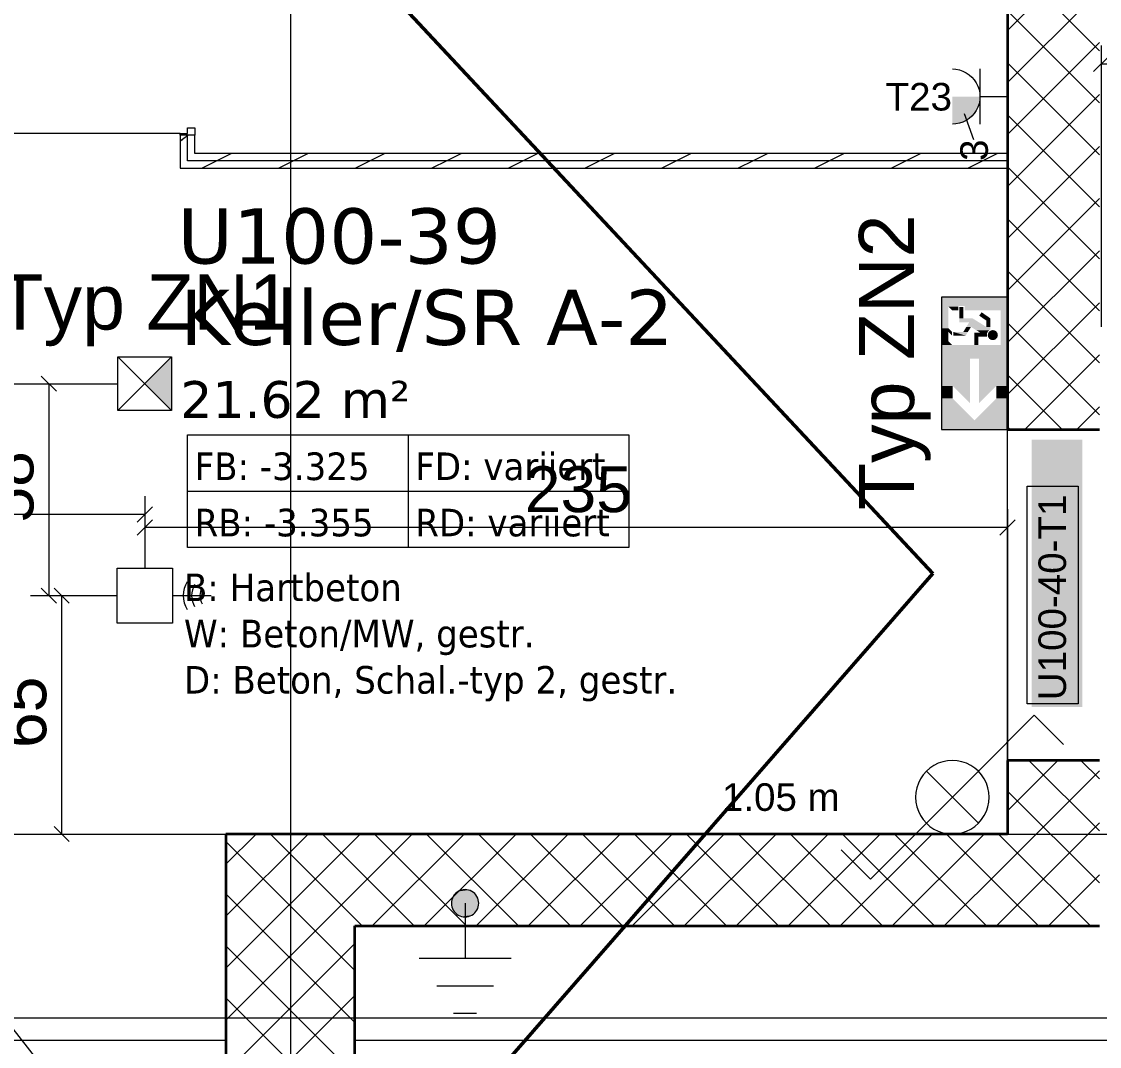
# Model space of a CAD drawing. Extents: x -1132 to 613, y -179 to 712.
# Drawn here: x -910 to -851.4, y 391 to 446.8 of the extents above; entities that cross this region are included whole.
import ezdxf
from ezdxf.lldxf.tags import DXFTag

# ---------------------------------------------------------------- set-up
doc = ezdxf.new("R2010")
doc.units = 0
doc.layers.get('0').update_dxf_attribs({"lineweight": 13})
for name, color, linetype, lineweight in [('A-AREA-____-IDEN', 7, 'Continuous', 5), ('A-DOOR-____-IDEN', 7, 'Continuous', 5), ('A-DOOR-____-OTLN', 7, 'Continuous', 9), ('A-DOOR-FRAM-MCUT', 7, 'Continuous', 9), ('A-DOOR-OPNG-OTLN', 7, 'Continuous', 9), ('A-FLOR-____-OVHD', 7, 'Strichpunkt - Fein', 9), ('A-WALL-____-MCUT', 7, 'Continuous', 35), ('A-WALL-____-PATT', 7, 'Continuous', 35), ('A-WALL-FNSH-MCUT', 7, 'Continuous', 35), ('S-GRID-____-OTLN', 7, 'Continuous', 5)]:
    doc.layers.add(name, color=color, linetype=linetype, lineweight=lineweight)
for name, color, linetype, lineweight, true_color in [('EL01_VVV_Mass', 7, 'Continuous', 13, 0xb2b200), ('EL01_WAN_Feuwehrfunktantenne', 7, 'Continuous', 13, 0x993300), ('EL01_WAN_Kraft', 1, 'Continuous', 13, 0xff0000), ('EL01_WAN_Licht', 7, 'Continuous', 13, 0x0080ff), ('EL01_WAN_Notbeleuchtungen', 7, 'Continuous', 13, 0x009900), ('EL01_WAN_Notbeleuchtungentyp', 7, 'Continuous', 13, 0x009900), ('EL01_WAN_Potentialausgleich', 1, 'Continuous', 13, 0xff0000), ('X_Geometrie', 3, 'Continuous', 50, 0x00ff00)]:
    doc.layers.add(name, color=color, linetype=linetype, lineweight=lineweight, true_color=true_color)
doc.styles.get("Standard").update_dxf_attribs({"font": 'arial.ttf'})
tags = doc.linetypes.add('_Rasterlinie_', pattern=[0.375, 0.2, -0.05, 0.075, -0.05]).pattern_tags.tags
tags[10:11] = [DXFTag(74, 4), DXFTag(75, 0), DXFTag(340, '0'), DXFTag(46, 1.0), DXFTag(50, 0.0), DXFTag(44, 0.0), DXFTag(45, 0.0)]
tags[8:9] = [DXFTag(74, 4), DXFTag(75, 0), DXFTag(340, '0'), DXFTag(46, 1.0), DXFTag(50, 0.0), DXFTag(44, 0.0), DXFTag(45, 0.0)]
tags[6:7] = [DXFTag(74, 4), DXFTag(75, 0), DXFTag(340, '0'), DXFTag(46, 1.0), DXFTag(50, 0.0), DXFTag(44, 0.0), DXFTag(45, 0.0)]
tags[4:5] = [DXFTag(74, 4), DXFTag(75, 0), DXFTag(340, '0'), DXFTag(46, 1.0), DXFTag(50, 0.0), DXFTag(44, 0.0), DXFTag(45, 0.0)]
tags = doc.linetypes.add('Strich Punkt fein', pattern=[0.2, 0.1, -0.05, 0, -0.05]).pattern_tags.tags
tags[10:11] = [DXFTag(74, 4), DXFTag(75, 0), DXFTag(340, '0'), DXFTag(46, 1.0), DXFTag(50, 0.0), DXFTag(44, 0.0), DXFTag(45, 0.0)]
tags[8:9] = [DXFTag(74, 4), DXFTag(75, 0), DXFTag(340, '0'), DXFTag(46, 1.0), DXFTag(50, 0.0), DXFTag(44, 0.0), DXFTag(45, 0.0)]
tags[6:7] = [DXFTag(74, 4), DXFTag(75, 0), DXFTag(340, '0'), DXFTag(46, 1.0), DXFTag(50, 0.0), DXFTag(44, 0.0), DXFTag(45, 0.0)]
tags[4:5] = [DXFTag(74, 4), DXFTag(75, 0), DXFTag(340, '0'), DXFTag(46, 1.0), DXFTag(50, 0.0), DXFTag(44, 0.0), DXFTag(45, 0.0)]
tags = doc.linetypes.add('Strichpunkt - Fein', pattern=[0.2, 0.1, -0.05, 0, -0.05]).pattern_tags.tags
tags[10:11] = [DXFTag(74, 4), DXFTag(75, 0), DXFTag(340, '0'), DXFTag(46, 1.0), DXFTag(50, 0.0), DXFTag(44, 0.0), DXFTag(45, 0.0)]
tags[8:9] = [DXFTag(74, 4), DXFTag(75, 0), DXFTag(340, '0'), DXFTag(46, 1.0), DXFTag(50, 0.0), DXFTag(44, 0.0), DXFTag(45, 0.0)]
tags[6:7] = [DXFTag(74, 4), DXFTag(75, 0), DXFTag(340, '0'), DXFTag(46, 1.0), DXFTag(50, 0.0), DXFTag(44, 0.0), DXFTag(45, 0.0)]
tags[4:5] = [DXFTag(74, 4), DXFTag(75, 0), DXFTag(340, '0'), DXFTag(46, 1.0), DXFTag(50, 0.0), DXFTag(44, 0.0), DXFTag(45, 0.0)]

# ---------------------------------------------------------------- blocks, each defined once
blk = doc.blocks.new('Referenz-A0UNPDE96I', base_point=(-1115.886, -117.372))
at = {"layer": 'A-AREA-____-IDEN', "color": 0, "linetype": 'Continuous', "ltscale": 0.13}
for p, q in [((-901.015, 424.286), (-877.015, 424.286)), ((-901.015, 418.163), (-901.015, 424.286)), ((-889.015, 424.286), (-889.015, 418.163)), ((-877.015, 424.286), (-877.015, 418.163)), ((-901.015, 421.225), (-877.015, 421.225)), ((-877.015, 418.163), (-901.015, 418.163))]:
    blk.add_line(p, q, dxfattribs=at)
at = {"layer": 'A-DOOR-____-IDEN', "color": 0, "linetype": 'Continuous', "ltscale": 0.13}
for p, q in [((-855.351, 409.657), (-855.351, 421.497)), ((-855.351, 421.497), (-852.571, 421.497)), ((-852.571, 421.497), (-852.571, 409.657)), ((-852.571, 409.657), (-855.351, 409.657))]:
    blk.add_line(p, q, dxfattribs=at)
at = {"layer": 'A-DOOR-____-IDEN', "color": 7, "linetype": 'Continuous', "ltscale": 0.13, "true_color": 0xffffff}
for points in [[(-855.108, 409.482), (-852.349, 409.482), (-855.108, 424.021)], [(-852.349, 409.482), (-855.108, 424.021), (-852.349, 424.021)]]:
    blk.add_solid(points, dxfattribs=at)
at = {"layer": 'A-DOOR-____-OTLN', "color": 0, "linetype": 'Strich Punkt fein', "ltscale": 0.13}
blk.add_line((-856.415, 406.578), (-856.415, 424.578), dxfattribs=at)
at = {"layer": 'A-DOOR-FRAM-MCUT', "color": 0, "linetype": 'Continuous', "ltscale": 0.13}
for p, q in [((-901.015, 440.978), (-900.615, 440.978)), ((-901.015, 440.678), (-901.015, 440.978)), ((-900.615, 440.978), (-900.615, 440.578)), ((-901.415, 440.678), (-901.015, 440.678)), ((-901.415, 440.578), (-901.415, 440.678)), ((-900.615, 440.578), (-901.415, 440.578))]:
    blk.add_line(p, q, dxfattribs=at)
at = {"layer": 'A-DOOR-OPNG-OTLN', "color": 0, "linetype": 'Continuous', "ltscale": 0.13}
for p, q in [((-901.415, 440.678), (-918.015, 440.678)), ((-909.253, 390.408), (-910.489, 391.986))]:
    blk.add_line(p, q, dxfattribs=at)
at = {"layer": 'A-FLOR-____-OVHD', "color": 0, "linetype": 'Strichpunkt - Fein', "ltscale": 0.13}
for p, q in [((-1074.115, 392.578), (-531.715, 392.578)), ((-965.515, 392.578), (-898.915, 392.578)), ((-965.515, 391.378), (-898.915, 391.378)), ((-891.915, 391.378), (-781.315, 391.378))]:
    blk.add_line(p, q, dxfattribs=at)
at = {"layer": 'A-WALL-____-MCUT', "color": 0, "linetype": 'Continuous', "ltscale": 0.35}
for p, q in [((-856.415, 529.478), (-856.415, 439.178)), ((-856.415, 439.178), (-856.415, 424.578)), ((-856.415, 424.578), (-851.415, 424.578)), ((-851.415, 406.578), (-856.415, 406.578)), ((-856.415, 406.578), (-856.415, 402.578)), ((-898.915, 402.578), (-898.915, 298.878)), ((-856.415, 402.578), (-898.915, 402.578)), ((-891.915, 348.228), (-891.915, 397.578)), ((-891.915, 397.578), (-851.415, 397.578))]:
    blk.add_line(p, q, dxfattribs=at)
at = {"layer": 'A-WALL-____-MCUT', "color": 0, "linetype": 'Continuous', "lineweight": 9, "ltscale": 0.13}
for p, q in [((-901.015, 439.178), (-901.015, 440.578)), ((-856.415, 439.178), (-901.015, 439.178))]:
    blk.add_line(p, q, dxfattribs=at)
at = {"layer": 'A-WALL-____-PATT', "color": 0, "linetype": 'Continuous', "lineweight": 9, "ltscale": 0.13}
for p, q in [((-856.415, 446.269), (-851.415, 451.269)), ((-851.415, 445.173), (-856.415, 450.173)), ((-856.415, 443.44), (-851.415, 448.44)), ((-851.415, 442.344), (-856.415, 447.344)), ((-856.415, 440.612), (-851.415, 445.612)), ((-851.415, 439.516), (-856.415, 444.516)), ((-856.415, 437.783), (-851.415, 442.783)), ((-851.415, 436.688), (-856.415, 441.688)), ((-901.276, 440.327), (-901.415, 440.258)), ((-901.015, 440.549), (-901.403, 440.258)), ((-900.975, 440.578), (-901.015, 440.549)), ((-856.415, 434.955), (-851.415, 439.955)), ((-899.409, 439.178), (-900.209, 438.778)), ((-898.609, 439.578), (-899.409, 439.178)), ((-895.244, 439.178), (-896.044, 438.778)), ((-894.444, 439.578), (-895.244, 439.178)), ((-891.079, 439.178), (-891.879, 438.778)), ((-890.279, 439.578), (-891.079, 439.178)), ((-886.914, 439.178), (-887.714, 438.778)), ((-886.114, 439.578), (-886.914, 439.178)), ((-882.749, 439.178), (-883.549, 438.778)), ((-881.949, 439.578), (-882.749, 439.178)), ((-878.584, 439.178), (-879.384, 438.778)), ((-877.784, 439.578), (-878.584, 439.178)), ((-874.419, 439.178), (-875.219, 438.778)), ((-873.619, 439.578), (-874.419, 439.178)), ((-870.254, 439.178), (-871.054, 438.778)), ((-869.454, 439.578), (-870.254, 439.178)), ((-866.089, 439.178), (-866.889, 438.778)), ((-865.289, 439.578), (-866.089, 439.178)), ((-861.924, 439.178), (-862.724, 438.778)), ((-861.124, 439.578), (-861.924, 439.178)), ((-857.76, 439.178), (-858.56, 438.778)), ((-856.96, 439.578), (-857.76, 439.178)), ((-851.415, 433.859), (-856.415, 438.859)), ((-856.415, 432.127), (-851.415, 437.127)), ((-851.415, 431.031), (-856.415, 436.031)), ((-856.415, 429.298), (-851.415, 434.298)), ((-851.415, 428.202), (-856.415, 433.202)), ((-856.415, 426.47), (-851.415, 431.47)), ((-851.415, 425.374), (-856.415, 430.374)), ((-855.478, 424.578), (-851.415, 428.641)), ((-853.448, 424.578), (-856.415, 427.545)), ((-852.649, 424.578), (-851.415, 425.813)), ((-856.276, 424.578), (-856.415, 424.717)), ((-856.415, 403.842), (-853.679, 406.578)), ((-851.415, 402.746), (-855.247, 406.578)), ((-851.415, 405.575), (-852.418, 406.578)), ((-856.415, 401.014), (-851.415, 406.014)), ((-851.415, 399.918), (-856.415, 404.918)), ((-856.415, 398.186), (-851.415, 403.186)), ((-898.915, 400.94), (-897.277, 402.578)), ((-898.915, 398.112), (-894.448, 402.578)), ((-898.915, 395.283), (-891.915, 402.283)), ((-891.915, 395.163), (-898.915, 402.163)), ((-891.915, 397.992), (-896.501, 402.578)), ((-891.915, 400.82), (-893.673, 402.578)), ((-891.915, 402.283), (-891.62, 402.578)), ((-891.915, 399.455), (-888.791, 402.578)), ((-890.963, 397.578), (-885.963, 402.578)), ((-885.844, 397.578), (-890.844, 402.578)), ((-888.135, 397.578), (-883.135, 402.578)), ((-883.016, 397.578), (-888.016, 402.578)), ((-885.306, 397.578), (-880.306, 402.578)), ((-880.188, 397.578), (-885.188, 402.578)), ((-882.478, 397.578), (-877.478, 402.578)), ((-877.359, 397.578), (-882.359, 402.578)), ((-879.649, 397.578), (-874.649, 402.578)), ((-874.531, 397.578), (-879.531, 402.578)), ((-876.821, 397.578), (-871.821, 402.578)), ((-871.702, 397.578), (-876.702, 402.578)), ((-873.992, 397.578), (-868.992, 402.578)), ((-868.874, 397.578), (-873.874, 402.578)), ((-871.164, 397.578), (-866.164, 402.578)), ((-866.045, 397.578), (-871.045, 402.578)), ((-868.336, 397.578), (-863.336, 402.578)), ((-863.217, 397.578), (-868.217, 402.578)), ((-865.507, 397.578), (-860.507, 402.578)), ((-860.389, 397.578), (-865.389, 402.578)), ((-862.679, 397.578), (-857.679, 402.578)), ((-857.56, 397.578), (-862.56, 402.578)), ((-856.415, 399.261), (-859.732, 402.578)), ((-856.415, 402.09), (-856.903, 402.578)), ((-851.903, 397.578), (-856.415, 402.09)), ((-859.85, 397.578), (-856.415, 401.014)), ((-888.673, 397.578), (-891.915, 400.82)), ((-854.193, 397.578), (-851.415, 400.357)), ((-898.915, 392.455), (-891.915, 399.455)), ((-891.915, 392.335), (-898.915, 399.335)), ((-854.732, 397.578), (-856.415, 399.261)), ((-857.022, 397.578), (-856.415, 398.186)), ((-891.501, 397.578), (-891.915, 397.992)), ((-898.915, 389.627), (-891.915, 396.627)), ((-891.915, 389.506), (-898.915, 396.506)), ((-898.915, 386.798), (-891.915, 393.798)), ((-891.915, 386.678), (-898.915, 393.678))]:
    blk.add_line(p, q, dxfattribs=at)
at = {"layer": 'A-WALL-FNSH-MCUT', "color": 0, "linetype": 'Continuous', "lineweight": 9, "ltscale": 0.13}
for p, q in [((-901.415, 440.578), (-901.415, 438.778)), ((-900.615, 440.578), (-901.415, 440.578)), ((-900.615, 439.578), (-900.615, 440.578)), ((-856.415, 439.578), (-900.615, 439.578)), ((-901.415, 438.778), (-856.415, 438.778))]:
    blk.add_line(p, q, dxfattribs=at)
at = {"layer": 'S-GRID-____-OTLN', "color": 0, "linetype": '_Rasterlinie_', "ltscale": 0.13}
for p, q in [((-895.415, 645.662), (-895.415, 244.87)), ((-1107.612, 402.578), (119.376, 402.578))]:
    blk.add_line(p, q, dxfattribs=at)
at = {"layer": 'X_Geometrie', "color": 0, "linetype": 'Continuous', "ltscale": 0.5}
for p, q in [((-961.67, 525.041), (-860.474, 416.736)), ((-860.474, 416.736), (-962.088, 300.487))]:
    blk.add_line(p, q, dxfattribs=at)
at = {"layer": 'A-AREA-____-IDEN', "color": 0, "linetype": 'Continuous', "ltscale": 0.13, "attachment_point": 1}
for s, insert, char_height in [('{\\fVerdana;U100-39}', (-901.551, 436.601), 3), ('{\\fVerdana;Keller/SR A-2}', (-901.408, 432.178), 3), ('{\\fVerdana;21.62 m²}', (-901.399, 427.208), 2), ('{\\W0.9;\\fVerdana;FB: -3.325}', (-900.624, 423.327), 1.5), ('{\\W0.9;\\fVerdana;FD: variiert}', (-888.624, 423.327), 1.5), ('{\\W0.9;\\fVerdana;RD: variiert}', (-888.624, 420.266), 1.5), ('{\\W0.9;\\fVerdana;RB: -3.355}', (-900.624, 420.266), 1.5), ('{\\W0.9;\\fVerdana;B: Hartbeton}', (-901.201, 416.741), 1.5), ('{\\W0.9;\\fVerdana;W: Beton/MW, gestr.}', (-901.201, 414.228), 1.5), ('{\\W0.9;\\fVerdana;D: Beton, Schal.-typ 2, gestr.}', (-901.201, 411.714), 1.5)]:
    blk.add_mtext(s, dxfattribs=dict(at, insert=insert, char_height=char_height))
at = {"layer": 'A-DOOR-____-IDEN', "color": 0, "linetype": 'Continuous', "ltscale": 0.13, "insert": (-854.733, 409.857), "char_height": 1.5, "attachment_point": 1, "rotation": 90}
blk.add_mtext('{\\fArial;U100-40-T1}', dxfattribs=at)
blk = doc.blocks.new('Maß-A0UNPDWB6I', base_point=(-911.188, 402.165))
at = {"color": 0, "lineweight": -2}
for p, q in [((-907.441, 415.128), (-908.268, 415.956)), ((-908.854, 415.542), (-904.83, 415.542)), ((-907.854, 415.542), (-907.854, 402.578)), ((-907.441, 402.165), (-908.268, 402.992)), ((-908.854, 402.578), (-898.913, 402.578))]:
    blk.add_line(p, q, dxfattribs=at)
at = {"color": 0, "lineweight": -2, "insert": (-911.188, 407.254), "char_height": 2.5, "attachment_point": 1, "rotation": 90}
blk.add_mtext('{\\fArial;65}', dxfattribs=at)
blk = doc.blocks.new('Maß-A0UNPDYJ6I', base_point=(-903.744, 406.578))
at = {"color": 0, "lineweight": -2}
for p, q in [((-903.33, 420.247), (-903.33, 417.042)), ((-856.415, 420.247), (-856.415, 406.578)), ((-903.744, 418.833), (-902.917, 419.661)), ((-856.415, 419.247), (-903.33, 419.247)), ((-856.828, 418.833), (-856.001, 419.661))]:
    blk.add_line(p, q, dxfattribs=at)
at = {"color": 0, "lineweight": -2, "insert": (-882.666, 422.58), "char_height": 2.5, "attachment_point": 1}
blk.add_mtext('{\\fArial;235}', dxfattribs=at)
blk = doc.blocks.new('Schalter_ Schema 3_ UP_ KL-A0UNPE336I', base_point=(-865.465, 400.121))
at = {"color": 0, "lineweight": -2}
for p, q in [((-857.999, 405.992), (-854.956, 409.035)), ((-854.956, 409.035), (-853.361, 407.44)), ((-860.413, 406.31), (-860.63, 406.165)), ((-860.178, 406.426), (-860.413, 406.31)), ((-859.93, 406.51), (-860.178, 406.426)), ((-859.674, 406.561), (-859.93, 406.51)), ((-859.413, 406.578), (-859.674, 406.561)), ((-859.152, 406.561), (-859.413, 406.578)), ((-858.895, 406.51), (-859.152, 406.561)), ((-858.647, 406.426), (-858.895, 406.51)), ((-858.413, 406.31), (-858.647, 406.426)), ((-858.195, 406.165), (-858.413, 406.31)), ((-860.999, 405.796), (-861.145, 405.578)), ((-860.827, 405.993), (-860.999, 405.796)), ((-860.63, 406.165), (-860.827, 405.993)), ((-860.827, 403.164), (-857.999, 405.992)), ((-860.827, 405.992), (-857.999, 403.164)), ((-857.998, 405.993), (-858.195, 406.165)), ((-857.826, 405.796), (-857.998, 405.993)), ((-857.681, 405.578), (-857.826, 405.796)), ((-861.345, 405.096), (-861.396, 404.839)), ((-861.26, 405.344), (-861.345, 405.096)), ((-861.145, 405.578), (-861.26, 405.344)), ((-857.565, 405.344), (-857.681, 405.578)), ((-857.481, 405.096), (-857.565, 405.344)), ((-857.43, 404.839), (-857.481, 405.096)), ((-861.396, 404.839), (-861.413, 404.578)), ((-861.413, 404.578), (-861.396, 404.317)), ((-857.413, 404.578), (-857.43, 404.839)), ((-857.43, 404.317), (-857.413, 404.578)), ((-861.396, 404.317), (-861.345, 404.061)), ((-861.345, 404.061), (-861.26, 403.813)), ((-857.565, 403.813), (-857.481, 404.061)), ((-857.481, 404.061), (-857.43, 404.317)), ((-861.26, 403.813), (-861.145, 403.578)), ((-861.145, 403.578), (-860.999, 403.361)), ((-860.999, 403.361), (-860.827, 403.164)), ((-857.998, 403.164), (-857.826, 403.361)), ((-857.826, 403.361), (-857.681, 403.578)), ((-857.681, 403.578), (-857.565, 403.813)), ((-860.827, 403.164), (-863.87, 400.121)), ((-860.827, 403.164), (-860.63, 402.992)), ((-860.63, 402.992), (-860.413, 402.846)), ((-860.413, 402.846), (-860.178, 402.731)), ((-860.178, 402.731), (-859.93, 402.646)), ((-858.895, 402.646), (-858.647, 402.731)), ((-858.647, 402.731), (-858.413, 402.846)), ((-858.413, 402.846), (-858.195, 402.992)), ((-858.195, 402.992), (-857.998, 403.164)), ((-859.93, 402.646), (-859.674, 402.595)), ((-859.674, 402.595), (-859.413, 402.578)), ((-859.413, 402.578), (-859.152, 402.595)), ((-859.152, 402.595), (-858.895, 402.646)), ((-863.87, 400.121), (-865.465, 401.716))]:
    blk.add_line(p, q, dxfattribs=at)
blk = doc.blocks.new('Absolute Höhe-A0UNPE356I', base_point=(-871.946, 403.836))
at = {"color": 0, "lineweight": -2, "insert": (-871.946, 405.336), "char_height": 1.5, "attachment_point": 1}
blk.add_mtext('{\\fArial;1.05 m}', dxfattribs=at)
blk = doc.blocks.new('Maß-A0UNPE3L6I', base_point=(-918.888, 426.652))
at = {"color": 0, "lineweight": -2}
blk.add_line((-916.554, 427.066), (-904.792, 427.066), dxfattribs=at)
blk = doc.blocks.new('Funkempfänger-A0UNPE3P6I', base_point=(-904.83, 414.042))
at = {"color": 0, "lineweight": -2}
for p, q in [((-904.83, 417.042), (-901.83, 417.042)), ((-904.83, 414.042), (-904.83, 417.042)), ((-901.83, 417.042), (-901.83, 414.042)), ((-901.029, 416.292), (-901.12, 416.117)), ((-901.227, 415.739), (-901.24, 415.542)), ((-901.187, 415.932), (-901.227, 415.739)), ((-901.12, 416.117), (-901.187, 415.932)), ((-900.773, 415.699), (-900.784, 415.542)), ((-900.742, 415.853), (-900.773, 415.699)), ((-900.69, 416.002), (-900.742, 415.853)), ((-900.62, 416.142), (-900.69, 416.002)), ((-900.322, 415.659), (-900.33, 415.542)), ((-900.299, 415.774), (-900.322, 415.659)), ((-900.259, 415.885), (-900.299, 415.774)), ((-900.205, 415.989), (-900.259, 415.885)), ((-901.83, 415.542), (-899.73, 415.542)), ((-901.24, 415.542), (-901.227, 415.345)), ((-901.227, 415.345), (-901.187, 415.152)), ((-901.187, 415.152), (-901.12, 414.967)), ((-900.784, 415.542), (-900.773, 415.385)), ((-900.773, 415.385), (-900.742, 415.231)), ((-900.742, 415.231), (-900.69, 415.082)), ((-900.69, 415.082), (-900.62, 414.942)), ((-900.33, 415.542), (-900.322, 415.425)), ((-900.322, 415.425), (-900.299, 415.31)), ((-900.299, 415.31), (-900.259, 415.199)), ((-900.259, 415.199), (-900.205, 415.095)), ((-901.12, 414.967), (-901.029, 414.792)), ((-901.83, 414.042), (-904.83, 414.042))]:
    blk.add_line(p, q, dxfattribs=at)
blk = doc.blocks.new('Maß-A0UNPE4X6I', base_point=(-911.358, 379.277))
at = {"color": 0, "lineweight": -2}
for p, q in [((-898.913, 381.147), (-898.913, 391.378)), ((-910.945, 383.147), (-910.945, 379.277)), ((-910.531, 382.561), (-911.358, 381.733)), ((-898.499, 382.561), (-899.326, 381.733)), ((-910.945, 382.147), (-898.913, 382.147))]:
    blk.add_line(p, q, dxfattribs=at)
at = {"color": 0, "lineweight": -2, "insert": (-906.722, 385.48), "char_height": 2.5, "attachment_point": 1}
blk.add_mtext('{\\fArial;60}', dxfattribs=at)
blk = doc.blocks.new('Maß-A0UNPECX6I', base_point=(-851.732, 430.158))
at = {"color": 0, "lineweight": -2}
for p, q in [((-851.319, 445.447), (-851.319, 430.158)), ((-837.571, 445.447), (-837.571, 443.003)), ((-851.732, 444.033), (-850.905, 444.861)), ((-837.571, 444.447), (-851.319, 444.447)), ((-837.985, 444.033), (-837.157, 444.861))]:
    blk.add_line(p, q, dxfattribs=at)
at = {"color": 0, "lineweight": -2, "insert": (-846.241, 447.78), "char_height": 2.5, "attachment_point": 1}
blk.add_mtext('{\\fArial;69}', dxfattribs=at)
blk = doc.blocks.new('Maß-A0UNPENZ6I', base_point=(-911.888, 415.128))
at = {"color": 0, "lineweight": -2}
for p, q in [((-908.141, 426.652), (-908.968, 427.48)), ((-909.554, 427.066), (-904.792, 427.066)), ((-908.554, 427.066), (-908.554, 415.542)), ((-908.141, 415.128), (-908.968, 415.956)), ((-909.554, 415.542), (-904.83, 415.542))]:
    blk.add_line(p, q, dxfattribs=at)
at = {"color": 0, "lineweight": -2, "insert": (-911.888, 419.513), "char_height": 2.5, "attachment_point": 1, "rotation": 90}
blk.add_mtext('{\\fArial;58}', dxfattribs=at)
blk = doc.blocks.new('Erdungs-Anschluss-A0UNPEW36I', base_point=(-888.413, 392.812))
at = {"color": 0, "linetype": 'ByBlock', "lineweight": -2, "ltscale": 0.13}
for p, q in [((-886.503, 399.265), (-886.557, 399.184)), ((-886.439, 399.339), (-886.503, 399.265)), ((-886.366, 399.403), (-886.439, 399.339)), ((-886.285, 399.457), (-886.366, 399.403)), ((-886.198, 399.5), (-886.285, 399.457)), ((-886.105, 399.531), (-886.198, 399.5)), ((-886.01, 399.55), (-886.105, 399.531)), ((-885.913, 399.557), (-886.01, 399.55)), ((-885.815, 399.55), (-885.913, 399.557)), ((-885.72, 399.531), (-885.815, 399.55)), ((-885.628, 399.5), (-885.72, 399.531)), ((-885.54, 399.457), (-885.628, 399.5)), ((-885.459, 399.403), (-885.54, 399.457)), ((-885.386, 399.339), (-885.459, 399.403)), ((-885.322, 399.265), (-885.386, 399.339)), ((-885.268, 399.184), (-885.322, 399.265)), ((-886.651, 398.909), (-886.657, 398.812)), ((-886.657, 398.812), (-886.651, 398.715)), ((-886.632, 399.005), (-886.651, 398.909)), ((-886.651, 398.715), (-886.632, 398.62)), ((-886.6, 399.097), (-886.632, 399.005)), ((-886.632, 398.62), (-886.6, 398.527)), ((-886.557, 399.184), (-886.6, 399.097)), ((-885.913, 398.812), (-885.913, 395.812)), ((-885.225, 399.097), (-885.268, 399.184)), ((-885.194, 399.005), (-885.225, 399.097)), ((-885.225, 398.527), (-885.194, 398.62)), ((-885.175, 398.909), (-885.194, 399.005)), ((-885.194, 398.62), (-885.175, 398.715)), ((-885.168, 398.812), (-885.175, 398.909)), ((-885.175, 398.715), (-885.168, 398.812)), ((-886.6, 398.527), (-886.557, 398.44)), ((-886.557, 398.44), (-886.503, 398.359)), ((-886.503, 398.359), (-886.439, 398.286)), ((-886.439, 398.286), (-886.366, 398.222)), ((-886.366, 398.222), (-886.285, 398.168)), ((-886.285, 398.168), (-886.198, 398.124)), ((-886.198, 398.124), (-886.105, 398.093)), ((-886.105, 398.093), (-886.01, 398.074)), ((-886.01, 398.074), (-885.913, 398.068)), ((-885.913, 398.068), (-885.815, 398.074)), ((-885.815, 398.074), (-885.72, 398.093)), ((-885.72, 398.093), (-885.628, 398.124)), ((-885.628, 398.124), (-885.54, 398.168)), ((-885.54, 398.168), (-885.459, 398.222)), ((-885.459, 398.222), (-885.386, 398.286)), ((-885.386, 398.286), (-885.322, 398.359)), ((-885.322, 398.359), (-885.268, 398.44)), ((-885.268, 398.44), (-885.225, 398.527)), ((-883.413, 395.812), (-888.413, 395.812)), ((-884.364, 394.312), (-887.455, 394.312)), ((-885.288, 392.812), (-886.538, 392.812))]:
    blk.add_line(p, q, dxfattribs=at)
for points in [[(-885.268, 399.184), (-886.557, 399.184), (-885.386, 399.339)], [(-886.557, 399.184), (-885.386, 399.339), (-886.439, 399.339)], [(-885.386, 399.339), (-886.439, 399.339), (-885.54, 399.457)], [(-886.439, 399.339), (-885.54, 399.457), (-886.285, 399.457)], [(-885.54, 399.457), (-886.285, 399.457), (-885.72, 399.531)], [(-886.285, 399.457), (-885.72, 399.531), (-886.105, 399.531)], [(-885.72, 399.531), (-886.105, 399.531), (-885.913, 399.557)], [(-885.168, 398.812), (-886.657, 398.812), (-885.194, 399.005)], [(-886.657, 398.812), (-885.194, 399.005), (-886.632, 399.005)], [(-886.632, 398.62), (-885.168, 398.812), (-886.657, 398.812)], [(-885.194, 399.005), (-886.632, 399.005), (-885.268, 399.184)], [(-886.632, 399.005), (-885.268, 399.184), (-886.557, 399.184)], [(-885.194, 398.62), (-886.632, 398.62), (-885.168, 398.812)], [(-886.557, 398.44), (-885.194, 398.62), (-886.632, 398.62)], [(-885.268, 398.44), (-886.557, 398.44), (-885.194, 398.62)], [(-886.439, 398.286), (-885.268, 398.44), (-886.557, 398.44)], [(-885.386, 398.286), (-886.439, 398.286), (-885.268, 398.44)], [(-886.285, 398.168), (-885.386, 398.286), (-886.439, 398.286)], [(-885.54, 398.168), (-886.285, 398.168), (-885.386, 398.286)], [(-886.105, 398.093), (-885.54, 398.168), (-886.285, 398.168)], [(-885.72, 398.093), (-886.105, 398.093), (-885.54, 398.168)], [(-885.913, 398.068), (-885.72, 398.093), (-886.105, 398.093)]]:
    blk.add_solid(points, dxfattribs=at)
blk = doc.blocks.new('Maß-A0UNPEYN6I', base_point=(-927.626, 417.042))
at = {"color": 0, "lineweight": -2}
for p, q in [((-927.213, 418.947), (-927.213, 426.278)), ((-903.33, 420.947), (-903.33, 417.042)), ((-927.626, 419.533), (-926.799, 420.361)), ((-903.744, 419.533), (-902.917, 420.361)), ((-903.33, 419.947), (-927.213, 419.947))]:
    blk.add_line(p, q, dxfattribs=at)
at = {"color": 0, "lineweight": -2, "insert": (-923.655, 423.299), "char_height": 2.5, "attachment_point": 1}
blk.add_mtext('{\\fArial;119}', dxfattribs=at)
blk = doc.blocks.new('Steckdose T23_ AP_ 3-fach-A0UNPF8R6I', base_point=(-863.045, 439.179))
at = {"color": 0, "lineweight": -2}
for p, q in [((-859.413, 444.178), (-859.217, 444.165)), ((-859.217, 444.165), (-859.024, 444.127)), ((-859.024, 444.127), (-858.839, 444.064)), ((-858.839, 444.064), (-858.663, 443.977)), ((-858.663, 443.977), (-858.5, 443.868)), ((-858.5, 443.868), (-858.352, 443.739)), ((-857.913, 444.178), (-857.913, 441.178)), ((-858.352, 443.739), (-858.223, 443.591)), ((-858.223, 443.591), (-858.114, 443.428)), ((-858.114, 443.428), (-858.027, 443.252)), ((-858.027, 443.252), (-857.964, 443.066)), ((-857.964, 443.066), (-857.925, 442.874)), ((-857.925, 442.874), (-857.913, 442.678)), ((-857.913, 442.678), (-857.925, 442.482)), ((-857.913, 442.678), (-856.413, 442.678)), ((-858.027, 442.104), (-858.114, 441.928)), ((-857.964, 442.29), (-858.027, 442.104)), ((-857.925, 442.482), (-857.964, 442.29)), ((-858.766, 441.752), (-858.258, 440.336)), ((-858.5, 441.488), (-858.663, 441.379)), ((-858.352, 441.618), (-858.5, 441.488)), ((-858.223, 441.765), (-858.352, 441.618)), ((-858.114, 441.928), (-858.223, 441.765)), ((-859.217, 441.191), (-859.413, 441.178)), ((-859.024, 441.229), (-859.217, 441.191)), ((-858.839, 441.292), (-859.024, 441.229)), ((-858.663, 441.379), (-858.839, 441.292))]:
    blk.add_line(p, q, dxfattribs=at)
for points in [[(-857.964, 442.29), (-859.413, 442.29), (-857.913, 442.678)], [(-859.413, 442.29), (-857.913, 442.678), (-859.413, 442.678)], [(-858.114, 441.928), (-859.413, 441.928), (-857.964, 442.29)], [(-859.413, 441.928), (-857.964, 442.29), (-859.413, 442.29)], [(-858.352, 441.618), (-859.413, 441.618), (-858.114, 441.928)], [(-859.413, 441.618), (-858.114, 441.928), (-859.413, 441.928)], [(-858.663, 441.379), (-859.413, 441.379), (-858.352, 441.618)], [(-859.413, 441.379), (-858.352, 441.618), (-859.413, 441.618)], [(-859.024, 441.229), (-859.413, 441.229), (-858.663, 441.379)], [(-859.413, 441.229), (-858.663, 441.379), (-859.413, 441.379)], [(-859.413, 441.178), (-859.024, 441.229), (-859.413, 441.229)]]:
    blk.add_solid(points, dxfattribs=at)
at = {"color": 0, "lineweight": -2, "insert": (-863.045, 443.42), "char_height": 1.5, "attachment_point": 1}
blk.add_mtext('{\\fArial;T23}', dxfattribs=at)
at = {"color": 0, "lineweight": -2, "insert": (-858.982, 439.179), "char_height": 1.5, "attachment_point": 1, "rotation": 90}
blk.add_mtext('{\\fArial;3}', dxfattribs=at)
blk = doc.blocks.new('Notleuchte eckig-A0UNPFMJ6I', base_point=(-904.792, 425.606))
at = {"color": 0, "lineweight": -2}
for p, q in [((-904.792, 428.526), (-901.872, 425.606)), ((-904.792, 425.606), (-901.872, 428.526)), ((-904.792, 425.606), (-904.792, 428.526)), ((-904.792, 428.526), (-901.872, 428.526)), ((-901.872, 428.526), (-901.872, 425.606)), ((-901.872, 425.606), (-904.792, 425.606))]:
    blk.add_line(p, q, dxfattribs=at)
for points in [[(-901.872, 427.066), (-903.332, 427.066), (-901.872, 428.526)], [(-901.872, 425.606), (-901.872, 427.066), (-903.332, 427.066)]]:
    blk.add_solid(points, dxfattribs=at)
blk = doc.blocks.new('Bemerkung 1-A0UNPFML6I', base_point=(-911.395, 430.008))
at = {"color": 0, "lineweight": -2, "insert": (-911.395, 433.008), "char_height": 3, "attachment_point": 1}
blk.add_mtext('{\\fArial;Typ ZN1}', dxfattribs=at)
blk = doc.blocks.new('RZL-Decke_ Rechts-A0UNPFP96I', base_point=(-860.013, 424.578))
at = {"color": 0, "lineweight": -2}
for p, q in [((-856.413, 431.778), (-860.013, 431.778)), ((-860.013, 431.778), (-860.013, 424.578)), ((-856.413, 424.578), (-856.413, 431.778)), ((-860.013, 424.578), (-856.413, 424.578))]:
    blk.add_line(p, q, dxfattribs=at)
for points in [[(-860.013, 431.295), (-856.413, 431.295), (-860.013, 431.778)], [(-856.413, 431.295), (-860.013, 431.778), (-856.413, 431.778)], [(-860.013, 431.258), (-859.089, 431.258), (-860.013, 431.295)], [(-859.089, 431.258), (-860.013, 431.295), (-859.089, 431.295)], [(-860.013, 430.082), (-859.626, 430.082), (-860.013, 431.258)], [(-859.626, 430.082), (-860.013, 431.258), (-859.626, 431.258)], [(-859.424, 431.056), (-859.089, 431.056), (-859.626, 431.258)], [(-859.089, 431.056), (-859.626, 431.258), (-859.089, 431.258)], [(-859.026, 430.612), (-858.814, 430.612), (-859.026, 431.232)], [(-858.814, 430.612), (-859.026, 431.232), (-858.814, 431.232)], [(-858.75, 431.056), (-856.413, 431.056), (-858.75, 431.295)], [(-856.413, 431.056), (-858.75, 431.295), (-856.413, 431.295)], [(-857.952, 430.763), (-857.555, 430.763), (-857.824, 430.95)], [(-856.791, 429.164), (-856.413, 429.164), (-856.791, 431.056)], [(-856.413, 429.164), (-856.791, 431.056), (-856.413, 431.056)], [(-859.026, 430.41), (-857.98, 430.41), (-859.026, 430.612)], [(-857.98, 430.41), (-859.026, 430.612), (-858.309, 430.612)], [(-858.65, 430.154), (-857.565, 430.154), (-858.494, 430.41)], [(-857.565, 430.154), (-858.494, 430.41), (-857.98, 430.41)], [(-857.744, 430.619), (-857.346, 430.619), (-857.952, 430.763)], [(-857.346, 430.619), (-857.952, 430.763), (-857.555, 430.763)], [(-857.558, 430.491), (-857.346, 430.491), (-857.744, 430.619)], [(-857.346, 430.491), (-857.744, 430.619), (-857.346, 430.619)], [(-857.558, 430.15), (-857.346, 430.15), (-857.558, 430.491)], [(-857.346, 430.15), (-857.558, 430.491), (-857.346, 430.491)], [(-860.013, 429.884), (-859.428, 429.884), (-860.013, 430.082)], [(-859.428, 429.884), (-860.013, 430.082), (-859.626, 430.082)], [(-860.013, 429.366), (-859.626, 429.366), (-860.013, 429.884)], [(-859.626, 429.366), (-860.013, 429.884), (-859.626, 429.884)], [(-859.622, 429.879), (-859.428, 429.884), (-859.626, 429.884)], [(-859.424, 429.879), (-859.622, 429.879), (-859.428, 429.884)], [(-859.424, 429.681), (-859.424, 429.879), (-859.622, 429.879)], [(-859.363, 429.681), (-858.692, 429.681), (-859.363, 429.879)], [(-858.692, 429.681), (-859.363, 429.879), (-858.57, 429.879)], [(-858.818, 429.879), (-858.57, 429.879), (-858.65, 430.154)], [(-858.57, 429.879), (-858.65, 430.154), (-858.401, 430.154)], [(-858.395, 430.15), (-857.558, 430.15), (-858.401, 430.154)], [(-857.558, 430.15), (-858.401, 430.154), (-857.565, 430.154)], [(-858.155, 430.001), (-857.346, 430.001), (-858.395, 430.15)], [(-857.346, 430.001), (-858.395, 430.15), (-857.346, 430.15)], [(-858.224, 429.815), (-857.524, 429.815), (-858.224, 429.844)], [(-857.524, 429.815), (-858.224, 429.844), (-857.513, 429.844)], [(-858.224, 429.617), (-857.526, 429.617), (-858.224, 429.815)], [(-857.526, 429.617), (-858.224, 429.815), (-857.524, 429.815)], [(-858.093, 429.962), (-857.419, 429.962), (-858.155, 430.001)], [(-857.419, 429.962), (-858.155, 430.001), (-857.346, 430.001)], [(-858.025, 429.92), (-857.468, 429.92), (-858.093, 429.962)], [(-857.468, 429.92), (-858.093, 429.962), (-857.419, 429.962)], [(-857.929, 429.86), (-857.507, 429.86), (-858.025, 429.92)], [(-857.507, 429.86), (-858.025, 429.92), (-857.468, 429.92)], [(-857.903, 429.844), (-857.513, 429.844), (-857.929, 429.86)], [(-857.513, 429.844), (-857.929, 429.86), (-857.507, 429.86)], [(-856.94, 429.707), (-857.487, 429.707), (-856.95, 429.778)], [(-857.487, 429.707), (-856.95, 429.778), (-857.478, 429.778)], [(-857.478, 429.637), (-856.94, 429.707), (-857.487, 429.707)], [(-856.95, 429.778), (-857.478, 429.778), (-856.977, 429.844)], [(-857.478, 429.778), (-856.977, 429.844), (-857.451, 429.844)], [(-856.95, 429.637), (-857.478, 429.637), (-856.94, 429.707)], [(-856.977, 429.844), (-857.451, 429.844), (-857.021, 429.901)], [(-857.451, 429.844), (-857.021, 429.901), (-857.407, 429.901)], [(-857.021, 429.901), (-857.407, 429.901), (-857.077, 429.944)], [(-857.407, 429.901), (-857.077, 429.944), (-857.351, 429.944)], [(-857.077, 429.944), (-857.351, 429.944), (-857.143, 429.971)], [(-857.351, 429.944), (-857.143, 429.971), (-857.285, 429.971)], [(-857.143, 429.971), (-857.285, 429.971), (-857.214, 429.981)], [(-860.013, 429.164), (-859.424, 429.164), (-860.013, 429.366)], [(-859.424, 429.164), (-860.013, 429.366), (-859.626, 429.366)], [(-860.013, 428.418), (-856.413, 428.418), (-860.013, 429.164)], [(-856.413, 428.418), (-860.013, 429.164), (-856.413, 429.164)], [(-858.224, 429.164), (-857.995, 429.164), (-858.224, 429.617)], [(-857.995, 429.164), (-858.224, 429.617), (-857.995, 429.617)], [(-857.451, 429.571), (-856.95, 429.637), (-857.478, 429.637)], [(-856.977, 429.571), (-857.451, 429.571), (-856.95, 429.637)], [(-857.407, 429.514), (-856.977, 429.571), (-857.451, 429.571)], [(-857.021, 429.514), (-857.407, 429.514), (-856.977, 429.571)], [(-857.351, 429.471), (-857.021, 429.514), (-857.407, 429.514)], [(-857.077, 429.471), (-857.351, 429.471), (-857.021, 429.514)], [(-857.285, 429.443), (-857.077, 429.471), (-857.351, 429.471)], [(-857.143, 429.443), (-857.285, 429.443), (-857.077, 429.471)], [(-857.214, 429.434), (-857.143, 429.443), (-857.285, 429.443)], [(-860.013, 428.178), (-858.453, 428.178), (-860.013, 428.418)], [(-858.453, 428.178), (-860.013, 428.418), (-858.453, 428.418)], [(-860.013, 426.946), (-858.453, 426.946), (-860.013, 428.178)], [(-858.453, 426.946), (-860.013, 428.178), (-858.453, 428.178)], [(-857.973, 428.178), (-856.413, 428.178), (-857.973, 428.418)], [(-856.413, 428.178), (-857.973, 428.418), (-856.413, 428.418)], [(-857.973, 426.946), (-856.413, 426.946), (-857.973, 428.178)], [(-856.413, 426.946), (-857.973, 428.178), (-856.413, 428.178)], [(-860.013, 426.268), (-859.402, 426.268), (-860.013, 426.946)], [(-859.402, 426.268), (-860.013, 426.946), (-859.402, 426.946)], [(-858.453, 425.997), (-858.453, 426.946), (-859.402, 426.946)], [(-857.973, 425.997), (-857.023, 426.946), (-857.973, 426.946)], [(-857.023, 426.268), (-856.413, 426.268), (-857.023, 426.946)], [(-856.413, 426.268), (-857.023, 426.946), (-856.413, 426.946)], [(-860.013, 425.078), (-858.213, 425.078), (-860.013, 426.268)], [(-858.213, 425.078), (-860.013, 426.268), (-859.402, 426.268)], [(-858.213, 425.078), (-856.413, 425.078), (-857.023, 426.268)], [(-856.413, 425.078), (-857.023, 426.268), (-856.413, 426.268)], [(-860.013, 424.578), (-856.413, 424.578), (-860.013, 425.078)], [(-856.413, 424.578), (-860.013, 425.078), (-856.413, 425.078)]]:
    blk.add_solid(points, dxfattribs=at)
blk = doc.blocks.new('Bemerkung 1-A0UNPFPB6I', base_point=(-864.495, 420.197))
at = {"color": 0, "lineweight": -2, "insert": (-864.495, 420.197), "char_height": 3, "attachment_point": 1, "rotation": 90}
blk.add_mtext('{\\fArial;Typ ZN2}', dxfattribs=at)

msp = doc.modelspace()

# ---------------------------------------------------------------- block references
at = {"color": 9, "lineweight": 25, "ltscale": 0.25, "true_color": 0xc0c0c0}
msp.add_blockref('Referenz-A0UNPDE96I', (-1115.886, -117.372), dxfattribs=at)
at = {"layer": 'EL01_VVV_Mass', "linetype": 'Continuous', "ltscale": 0.13}
for name, p in [('Maß-A0UNPE3L6I', (-918.888, 426.652)), ('Maß-A0UNPECX6I', (-851.732, 430.158)), ('Maß-A0UNPENZ6I', (-911.888, 415.128)), ('Maß-A0UNPEYN6I', (-927.626, 417.042)), ('Maß-A0UNPDYJ6I', (-903.744, 406.578)), ('Maß-A0UNPDWB6I', (-911.188, 402.165)), ('Maß-A0UNPE4X6I', (-911.358, 379.277))]:
    msp.add_blockref(name, p, dxfattribs=at)
at = {"layer": 'EL01_WAN_Feuwehrfunktantenne', "linetype": 'Continuous', "ltscale": 0.13}
msp.add_blockref('Funkempfänger-A0UNPE3P6I', (-904.83, 414.042), dxfattribs=at)
at = {"layer": 'EL01_WAN_Kraft', "color": 1, "linetype": 'Continuous', "ltscale": 0.13, "true_color": 0xff0000}
msp.add_blockref('Steckdose T23_ AP_ 3-fach-A0UNPF8R6I', (-863.045, 439.179), dxfattribs=at)
at = {"layer": 'EL01_WAN_Licht', "linetype": 'Continuous', "ltscale": 0.13}
for name, p in [('Schalter_ Schema 3_ UP_ KL-A0UNPE336I', (-865.465, 400.121)), ('Absolute Höhe-A0UNPE356I', (-871.946, 403.836))]:
    msp.add_blockref(name, p, dxfattribs=at)
at = {"layer": 'EL01_WAN_Notbeleuchtungen', "linetype": 'Continuous', "ltscale": 0.13}
for name, p in [('RZL-Decke_ Rechts-A0UNPFP96I', (-860.013, 424.578)), ('Notleuchte eckig-A0UNPFMJ6I', (-904.792, 425.606))]:
    msp.add_blockref(name, p, dxfattribs=at)
at = {"layer": 'EL01_WAN_Notbeleuchtungentyp', "linetype": 'Continuous', "ltscale": 0.13}
for name, p in [('Bemerkung 1-A0UNPFPB6I', (-864.495, 420.197)), ('Bemerkung 1-A0UNPFML6I', (-911.395, 430.008))]:
    msp.add_blockref(name, p, dxfattribs=at)
at = {"layer": 'EL01_WAN_Potentialausgleich', "linetype": 'ByBlock', "ltscale": 0.13}
msp.add_blockref('Erdungs-Anschluss-A0UNPEW36I', (-888.413, 392.812), dxfattribs=at)

doc.saveas('drawing.dxf')
